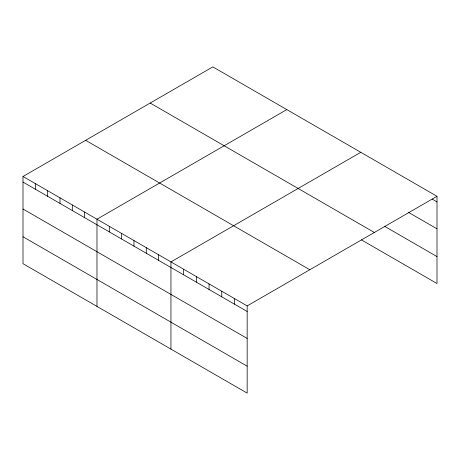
<?xml version="1.0" encoding="UTF-8"?>
<svg xmlns="http://www.w3.org/2000/svg" width="460" height="460" viewBox="0 0 460 460"><rect width="100%" height="100%" fill="white"/><g stroke="black" fill="none" stroke-linecap="round" stroke-linejoin="round"><path stroke-width="0.69" d="M23 176.485L247.164 305.906L247.164 393.116L23 263.695L23 176.485L212.836 66.884L437 196.305L437 283.515L361.387 239.861M286.81 109.595L96.974 219.196L96.974 306.4M360.784 152.306L170.947 261.907L170.947 349.111M247.164 305.906L437 196.305M432.159 199.099L437 201.894M408.572 212.411L437 228.827M384.376 226.193L437 256.577M150.19 103.057L374.354 232.478M85.646 140.317L309.81 269.738M23 182.074L247.164 311.489M23 209.007L247.164 338.428M23 236.756L247.164 366.177M234.462 298.574L234.462 304.158M221.76 291.237L221.76 296.827M209.058 283.906L209.058 289.489M196.357 276.575L196.357 282.158M183.649 269.238L183.649 274.821M158.619 254.788L158.619 260.371M146.291 247.67L146.291 253.253M133.963 240.551L133.963 246.134M121.635 233.433L121.635 239.016M109.302 226.314L109.302 231.897M84.646 212.077L84.646 217.66M72.318 204.959L72.318 210.542M59.99 197.84L59.99 203.423M47.656 190.722L47.656 196.305M35.328 183.603L35.328 189.186"/></g></svg>
